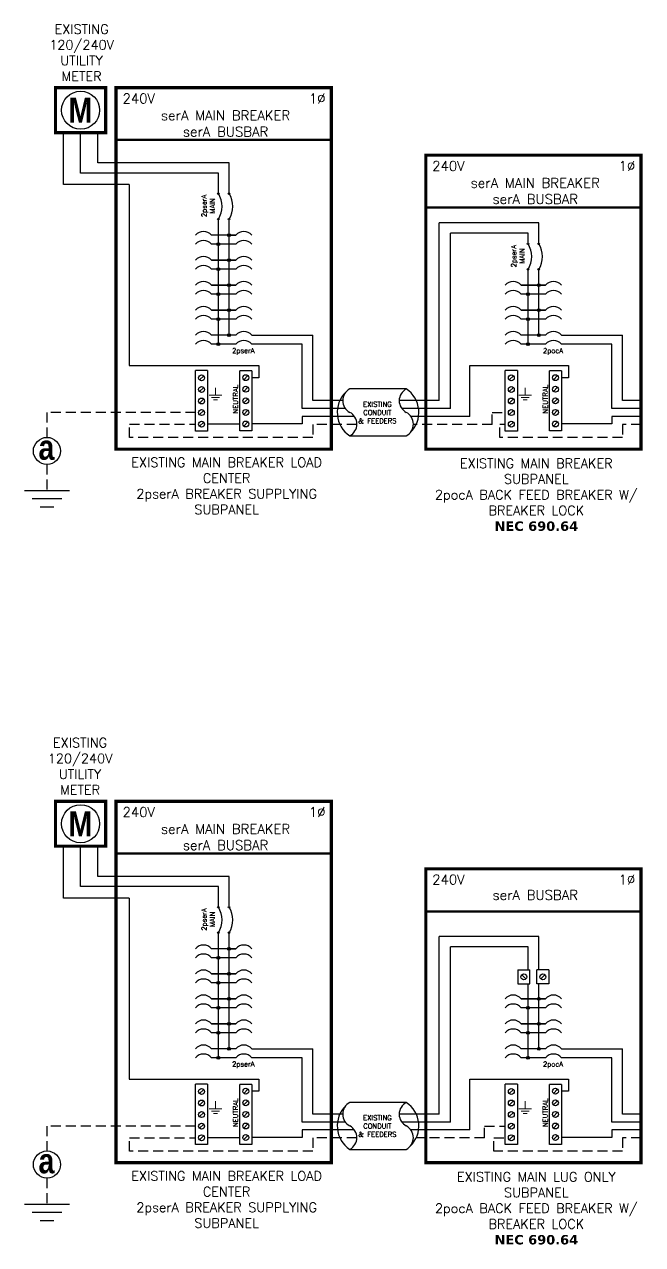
# Model space of a CAD drawing. Header units: feet. Extents: x -10709 to -6641, y 20772 to 21592.
# Drawn here: x -9790 to -9557.6, y 20852.7 to 21311.6 of the extents above; entities that cross this region are included whole.
import ezdxf

# ---------------------------------------------------------------- set-up
doc = ezdxf.new("R2010")
doc.units = ezdxf.units.FT
doc.header["$MEASUREMENT"] = 0
doc.linetypes.add('HIDDEN', pattern=[0.375, 0.25, -0.125])
doc.styles.add('ONE LINE TXT', font='techb___.ttf')
doc.styles.get("Standard").update_dxf_attribs({"font": 'simplex.shx'})

# ---------------------------------------------------------------- blocks, each defined once
blk = doc.blocks.new('mloSubpanel')
at = {"linetype": 'Continuous'}
h = blk.add_hatch(color=1, dxfattribs=at)
h.dxf.hatch_style = 1
edge = h.paths.add_edge_path()
edge.add_arc((-158.89, 86.8), 0.291, 0, 360)
h = blk.add_hatch(color=1, dxfattribs=at)
h.dxf.hatch_style = 1
edge = h.paths.add_edge_path()
edge.add_arc((-154.86, 86.8), 0.291, 0, 360)
h = blk.add_hatch(color=1, dxfattribs=at)
h.dxf.hatch_style = 1
edge = h.paths.add_edge_path()
edge.add_arc((-158.89, 77.16), 0.291, 0, 360)
h = blk.add_hatch(color=1, dxfattribs=at)
h.dxf.hatch_style = 1
edge = h.paths.add_edge_path()
edge.add_arc((-154.86, 77.16), 0.291, 0, 360)
h = blk.add_hatch(color=1, dxfattribs=at)
h.dxf.hatch_style = 1
edge = h.paths.add_edge_path()
edge.add_arc((-154.86, 71.16), 0.528, 0, 360)
h = blk.add_hatch(color=1, dxfattribs=at)
h.dxf.hatch_style = 1
edge = h.paths.add_edge_path()
edge.add_arc((-158.89, 67.78), 0.528, 0, 360)
h = blk.add_hatch(color=1, dxfattribs=at)
h.dxf.hatch_style = 1
edge = h.paths.add_edge_path()
edge.add_arc((-154.86, 61.76), 0.528, 0, 360)
h = blk.add_hatch(color=1, dxfattribs=at)
h.dxf.hatch_style = 1
edge = h.paths.add_edge_path()
edge.add_arc((-158.89, 58.38), 0.528, 0, 360)
h = blk.add_hatch(color=1, dxfattribs=at)
h.dxf.hatch_style = 1
edge = h.paths.add_edge_path()
edge.add_arc((-154.86, 52.36), 0.528, 0, 360)
h = blk.add_hatch(color=1, dxfattribs=at)
h.dxf.hatch_style = 1
edge = h.paths.add_edge_path()
edge.add_arc((-38.44, 52.36), 0.528, 0, 360)
h = blk.add_hatch(color=1, dxfattribs=at)
h.dxf.hatch_style = 1
edge = h.paths.add_edge_path()
edge.add_arc((-158.89, 48.98), 0.528, 0, 360)
h = blk.add_hatch(color=1, dxfattribs=at)
h.dxf.hatch_style = 1
edge = h.paths.add_edge_path()
edge.add_arc((-42.47, 48.98), 0.528, 0, 360)
h = blk.add_hatch(color=1, dxfattribs=at)
h.dxf.hatch_style = 1
edge = h.paths.add_edge_path()
edge.add_arc((-154.86, 42.95), 0.528, 0, 360)
h = blk.add_hatch(color=1, dxfattribs=at)
h.dxf.hatch_style = 1
edge = h.paths.add_edge_path()
edge.add_arc((-38.44, 42.95), 0.528, 0, 360)
h = blk.add_hatch(color=1, dxfattribs=at)
h.dxf.hatch_style = 1
edge = h.paths.add_edge_path()
edge.add_arc((-158.89, 39.58), 0.528, 0, 360)
h = blk.add_hatch(color=1, dxfattribs=at)
h.dxf.hatch_style = 1
edge = h.paths.add_edge_path()
edge.add_arc((-42.47, 39.58), 0.528, 0, 360)
h = blk.add_hatch(color=1, dxfattribs=at)
h.dxf.hatch_style = 1
edge = h.paths.add_edge_path()
edge.add_arc((-154.86, 33.55), 0.528, 0, 360)
h = blk.add_hatch(color=1, dxfattribs=at)
h.dxf.hatch_style = 1
edge = h.paths.add_edge_path()
edge.add_arc((-38.44, 33.55), 0.528, 0, 360)
h = blk.add_hatch(color=1, dxfattribs=at)
h.dxf.hatch_style = 1
edge = h.paths.add_edge_path()
edge.add_arc((-158.89, 30.17), 0.528, 0, 360)
h = blk.add_hatch(color=1, dxfattribs=at)
h.dxf.hatch_style = 1
edge = h.paths.add_edge_path()
edge.add_arc((-42.47, 30.17), 0.528, 0, 360)
at = {"color": 155, "true_color": 0x647190}
for p, q in [((-197.33, 126.59), (-116.42, 126.59)), ((-80.92, 101.21), (0, 101.21))]:
    blk.add_line(p, q, dxfattribs=at)
at = {"color": 253, "linetype": 'Continuous'}
for p, q in [((-217.15, 90.2), (-217.15, 109.7)), ((-192.45, 90.2), (-217.15, 90.2)), ((-192.45, 90.2), (-192.45, 22.16)), ((-192.45, 22.16), (-143.66, 22.16)), ((-143.66, 22.16), (-143.66, 17.57)), ((-64.37, 22.16), (-27.25, 22.16)), ((-64.37, 3), (-64.37, 22.16)), ((-27.25, 22.16), (-27.25, 17.57)), ((-27.25, 22.16), (-27.25, 17.57)), ((-143.66, 17.57), (-146.3, 17.57)), ((-27.25, 17.57), (-29.89, 17.57)), ((-27.25, 17.57), (-29.89, 17.57)), ((-127.43, 0.16), (-146.3, 0.16)), ((-107.73, 3), (-127.43, 3)), ((-127.43, 3), (-127.43, 0.16)), ((-80.92, 3), (-86.49, 3)), ((-64.37, 3), (-80.92, 3)), ((-11.01, 0.16), (-29.89, 0.16)), ((0, 3), (-11.01, 3)), ((-11.01, 3), (-11.01, 0.16))]:
    blk.add_line(p, q, dxfattribs=at)
at = {"color": 10, "linetype": 'Continuous'}
for p, q in [((-210.66, 94.51), (-210.66, 109.7)), ((-158.89, 94.51), (-210.66, 94.51)), ((-158.89, 87.09), (-158.89, 94.51)), ((-158.89, 30.17), (-158.89, 76.87)), ((-42.47, 71.91), (-71.62, 71.91)), ((-71.62, 6), (-71.62, 71.91)), ((-42.47, 63.18), (-42.47, 71.91)), ((-152.3, 67.78), (-161.45, 67.78)), ((-152.3, 58.38), (-161.45, 58.38)), ((-42.47, 30.17), (-42.47, 57.98)), ((-152.3, 48.98), (-161.45, 48.98)), ((-35.88, 48.98), (-45.04, 48.98)), ((-152.3, 39.58), (-161.45, 39.58)), ((-35.88, 39.58), (-45.04, 39.58)), ((-152.3, 30.17), (-161.45, 30.17)), ((-127.4, 30.17), (-146.3, 30.17)), ((-127.4, 6), (-127.4, 30.17)), ((-35.88, 30.17), (-45.04, 30.17)), ((-10.98, 30.17), (-29.89, 30.17)), ((-10.98, 6), (-10.98, 30.17)), ((-111.19, 6), (-127.4, 6)), ((-80.92, 6), (-89.94, 6)), ((-71.62, 6), (-80.92, 6)), ((0, 6), (-10.98, 6))]:
    blk.add_line(p, q, dxfattribs=at)
at = {"color": 7, "linetype": 'Continuous'}
for p, q in [((-204.17, 98.34), (-204.17, 109.7)), ((-154.86, 98.34), (-204.17, 98.34)), ((-154.86, 87.09), (-154.86, 98.34)), ((-154.86, 61.76), (-154.86, 76.87)), ((-38.44, 75.74), (-75.92, 75.74)), ((-38.44, 63.18), (-38.44, 75.74)), ((-152.3, 71.16), (-161.45, 71.16)), ((-154.86, 71.16), (-152.3, 71.16)), ((-161.45, 61.76), (-152.3, 61.76)), ((-152.3, 61.76), (-161.45, 61.76)), ((-154.86, 52.36), (-154.86, 61.76)), ((-38.44, 33.55), (-38.44, 57.98)), ((-161.45, 52.36), (-152.3, 52.36)), ((-152.3, 52.36), (-161.45, 52.36)), ((-154.86, 42.95), (-154.86, 52.36)), ((-45.04, 52.36), (-35.88, 52.36)), ((-35.88, 52.36), (-45.04, 52.36)), ((-161.45, 42.95), (-152.3, 42.95)), ((-152.3, 42.95), (-161.45, 42.95)), ((-154.86, 33.55), (-154.86, 42.95)), ((-45.04, 42.95), (-35.88, 42.95)), ((-35.88, 42.95), (-45.04, 42.95)), ((-152.3, 33.55), (-161.45, 33.55)), ((-123.37, 9), (-123.37, 33.55)), ((-35.88, 33.55), (-45.04, 33.55)), ((-6.96, 9), (-6.96, 33.55)), ((-88.23, 13.33), (-109.47, 13.33)), ((-109.47, -4.29), (-88.23, -4.29))]:
    blk.add_line(p, q, dxfattribs=at)
at = {"lineweight": 50}
for p, q in [((-197.33, 106.95), (-116.42, 106.95)), ((-80.92, 85.16), (0, 85.16))]:
    blk.add_line(p, q, dxfattribs=at)
at = {"color": 7}
for p, q in [((-75.92, 9), (-75.92, 75.74)), ((-146.3, 33.55), (-123.37, 33.55)), ((-29.89, 33.55), (-6.96, 33.55)), ((-112.14, 9), (-123.37, 9)), ((-80.92, 9), (-90.9, 9)), ((-75.92, 9), (-80.92, 9)), ((0, 9), (-6.96, 9))]:
    blk.add_line(p, q, dxfattribs=at)
at = {"color": 1, "linetype": 'Continuous'}
for p, q in [((-46.3, 63.18), (-46.3, 57.98)), ((-46.3, 63.18), (-41.76, 63.18)), ((-41.76, 57.98), (-41.76, 63.18)), ((-39.15, 57.98), (-39.15, 63.18)), ((-34.62, 63.18), (-39.15, 63.18)), ((-34.62, 63.18), (-34.62, 57.98)), ((-46.3, 57.98), (-41.76, 57.98)), ((-34.62, 57.98), (-39.15, 57.98)), ((-167.45, -2.51), (-167.45, 20.23)), ((-162.91, 20.23), (-167.45, 20.23)), ((-162.91, 20.23), (-162.91, -2.51)), ((-150.84, -2.43), (-150.84, 20.16)), ((-146.3, 20.16), (-150.84, 20.16)), ((-146.3, 20.16), (-146.3, -2.43)), ((-51.03, -2.51), (-51.03, 20.23)), ((-46.49, 20.23), (-51.03, 20.23)), ((-46.49, 20.23), (-46.49, -2.51)), ((-34.43, -2.43), (-34.43, 20.16)), ((-29.89, 20.16), (-34.43, 20.16)), ((-29.89, 20.16), (-29.89, -2.43)), ((-162.91, -2.51), (-167.45, -2.51)), ((-146.3, -2.43), (-150.84, -2.43)), ((-46.49, -2.51), (-51.03, -2.51)), ((-29.89, -2.43), (-34.43, -2.43))]:
    blk.add_line(p, q, dxfattribs=at)
at = {"color": 4, "linetype": 'Continuous'}
for p, q in [((-44.82, 61.37), (-43.25, 59.79)), ((-36.1, 61.37), (-37.67, 59.79)), ((-164.39, 18.28), (-165.96, 16.71)), ((-164.39, 13.93), (-165.96, 12.36)), ((-147.79, 18.35), (-149.36, 16.78)), ((-147.79, 14), (-149.36, 12.43)), ((-47.97, 18.28), (-49.55, 16.71)), ((-47.97, 13.93), (-49.55, 12.36)), ((-31.37, 18.35), (-32.94, 16.78)), ((-31.37, 14), (-32.94, 12.43)), ((-164.39, 9.58), (-165.96, 8.01)), ((-147.79, 9.65), (-149.36, 8.08)), ((-47.97, 9.58), (-49.55, 8.01)), ((-31.37, 9.65), (-32.94, 8.08)), ((-164.39, 5.23), (-165.96, 3.66)), ((-147.79, 5.3), (-149.36, 3.73)), ((-47.97, 5.23), (-49.55, 3.66)), ((-31.37, 5.3), (-32.94, 3.73)), ((-164.39, 0.88), (-165.96, -0.69)), ((-147.79, 0.95), (-149.36, -0.62)), ((-47.97, 0.88), (-49.55, -0.69)), ((-31.37, 0.95), (-32.94, -0.62))]:
    blk.add_line(p, q, dxfattribs=at)
at = {"color": 92, "linetype": 'HIDDEN', "ltscale": 15}
for p, q in [((-167.45, 4.44), (-223.31, 4.44)), ((-223.31, 4.44), (-223.31, -4.87)), ((-192.26, -4.96), (-192.26, 0.09)), ((-192.26, 0.09), (-167.45, 0.09)), ((-58.83, 0), (-58.83, 4.44)), ((-58.83, 4.44), (-51.03, 4.44)), ((-55.29, -4.96), (-55.29, 0.09)), ((-55.29, 0.09), (-51.03, 0.09)), ((0, 0), (-6.96, 0)), ((-106.81, 0), (-123.37, 0)), ((-123.37, 0), (-123.37, -4.96)), ((-80.92, 0), (-85.57, 0)), ((-58.83, 0), (-80.92, 0)), ((-6.96, 0), (-6.96, -4.96)), ((-123.37, -4.96), (-192.26, -4.96)), ((-6.96, -4.96), (-55.29, -4.96)), ((-223.31, -15.1), (-223.31, -24.84))]:
    blk.add_line(p, q, dxfattribs=at)
at = {"color": 92, "linetype": 'Continuous', "ltscale": 15}
blk.add_line((-150.84, 0.09), (-162.91, 0.09), dxfattribs=at)
at = {"lineweight": 50, "const_width": 1.19}
for points in [[(-220.09, 109.7), (-220.09, 126.59), (-201.23, 126.59), (-201.23, 109.7)], [(-197.33, -9.3), (-197.33, 126.59), (-116.42, 126.59), (-116.42, -9.3)], [(-80.92, -9.3), (-80.92, 101.21), (0, 101.21), (0, -9.3)]]:
    blk.add_lwpolyline(points, close=True, dxfattribs=at)
at = {"color": 92, "linetype": 'Continuous', "lineweight": 5, "ltscale": 0.05, "flags": 128}
for points in [[(-159.95, 13.81), (-159.95, 10.97)], [(-43.54, 13.81), (-43.54, 10.97)], [(-162.29, 10.97), (-157.61, 10.97)], [(-158.42, 10.1), (-161.48, 10.1)], [(-159.23, 9.23), (-160.67, 9.23)], [(-45.88, 10.97), (-41.2, 10.97)], [(-42.01, 10.1), (-45.07, 10.1)], [(-42.82, 9.23), (-44.25, 9.23)]]:
    blk.add_lwpolyline(points, dxfattribs=at)
at = {"color": 92, "linetype": 'Continuous', "ltscale": 4, "flags": 128}
for points in [[(-231.79, -24.84), (-214.83, -24.84)], [(-217.77, -27.98), (-228.85, -27.98)], [(-220.71, -31.12), (-225.91, -31.12)]]:
    blk.add_lwpolyline(points, dxfattribs=at)
at = {"linetype": 'Continuous'}
blk.add_circle((-210.66, 118.15), 7.15, dxfattribs=at)
at = {"color": 1, "linetype": 'Continuous'}
for centre, radius in [((-158.89, 86.8), 0.291), ((-154.86, 86.8), 0.291), ((-158.89, 77.16), 0.291), ((-154.86, 77.16), 0.291), ((-154.86, 71.16), 0.528), ((-158.89, 67.78), 0.528), ((-154.86, 61.76), 0.528), ((-158.89, 58.38), 0.528), ((-154.86, 52.36), 0.528), ((-38.44, 52.36), 0.528), ((-158.89, 48.98), 0.528), ((-42.47, 48.98), 0.528), ((-154.86, 42.95), 0.528), ((-38.44, 42.95), 0.528), ((-158.89, 39.58), 0.528), ((-42.47, 39.58), 0.528), ((-154.86, 33.55), 0.528), ((-38.44, 33.55), 0.528), ((-158.89, 30.17), 0.528), ((-42.47, 30.17), 0.528)]:
    blk.add_circle(centre, radius, dxfattribs=at)
at = {"color": 4, "linetype": 'Continuous'}
for centre in [(-44.03, 60.58), (-36.89, 60.58), (-165.18, 17.49), (-148.57, 17.57), (-48.76, 17.49), (-32.16, 17.57), (-165.18, 13.14), (-148.57, 13.21), (-48.76, 13.14), (-32.16, 13.21), (-165.18, 8.79), (-148.57, 8.86), (-48.76, 8.79), (-32.16, 8.86), (-165.18, 4.44), (-148.57, 4.51), (-48.76, 4.44), (-32.16, 4.51), (-165.18, 0.09), (-148.57, 0.16), (-48.76, 0.09), (-32.16, 0.16)]:
    blk.add_circle(centre, 1.11, dxfattribs=at)
at = {"color": 7, "linetype": 'Continuous'}
blk.add_circle((-223.31, -9.99), 5.11, dxfattribs=at)
at = {"color": 1, "linetype": 'Continuous'}
for centre, radius, start, end in [((-166.56, 81.98), 9.06, 327.8708, 32.1292), ((-162.53, 81.98), 9.06, 327.8708, 32.1292), ((-164.45, 68.62), 3.93, 40.3392, 139.6608), ((-164.45, 65.24), 3.93, 40.3392, 139.6608), ((-149.3, 68.62), 3.93, 40.3392, 139.6608), ((-149.3, 65.24), 3.93, 40.3392, 139.6608), ((-164.45, 59.21), 3.93, 40.3392, 139.6608), ((-164.45, 55.84), 3.93, 40.3392, 139.6608), ((-149.3, 59.21), 3.93, 40.3392, 139.6608), ((-149.3, 55.84), 3.93, 40.3392, 139.6608), ((-164.45, 49.81), 3.93, 40.3392, 139.6608), ((-149.3, 49.81), 3.93, 40.3392, 139.6608), ((-48.03, 49.81), 3.93, 40.3392, 139.6608), ((-32.88, 49.81), 3.93, 40.3392, 139.6608), ((-164.45, 46.43), 3.93, 40.3392, 139.6608), ((-149.3, 46.43), 3.93, 40.3392, 139.6608), ((-48.03, 46.43), 3.93, 40.3392, 139.6608), ((-32.88, 46.43), 3.93, 40.3392, 139.6608), ((-164.45, 40.41), 3.93, 40.3392, 139.6608), ((-149.3, 40.41), 3.93, 40.3392, 139.6608), ((-48.03, 40.41), 3.93, 40.3392, 139.6608), ((-32.88, 40.41), 3.93, 40.3392, 139.6608), ((-164.45, 37.03), 3.93, 40.3392, 139.6608), ((-149.3, 37.03), 3.93, 40.3392, 139.6608), ((-48.03, 37.03), 3.93, 40.3392, 139.6608), ((-32.88, 37.03), 3.93, 40.3392, 139.6608), ((-164.45, 31.01), 3.93, 40.3392, 139.6608), ((-149.3, 31.01), 3.93, 40.3392, 139.6608), ((-48.03, 31.01), 3.93, 40.3392, 139.6608), ((-32.88, 31.01), 3.93, 40.3392, 139.6608), ((-164.45, 27.63), 3.93, 40.3392, 139.6608), ((-149.3, 27.63), 3.93, 40.3392, 139.6608), ((-48.03, 27.63), 3.93, 40.3392, 139.6608), ((-32.88, 27.63), 3.93, 40.3392, 139.6608)]:
    blk.add_arc(centre, radius, start, end, dxfattribs=at)
at = {"color": 7, "linetype": 'Continuous'}
for centre, start, end in [((-103.62, 4.52), 133.9732, 236.4265), ((-94.08, 4.52), 313.9732, 56.4265)]:
    blk.add_arc(centre, 10.58, start, end, dxfattribs=at)
at = {"linetype": 'Continuous'}
for centre, start, end in [((-107.16, 8.93), 117.6639, 242.3361), ((-85.92, 8.93), 117.6639, 242.3361), ((-111.78, 0.11), 297.6639, 62.3361), ((-90.54, 0.11), 297.6639, 62.3361)]:
    blk.add_arc(centre, 4.98, start, end, dxfattribs=at)
at = {"color": 253, "linetype": 'Continuous', "style": 'ONE LINE TXT'}
blk.add_text('M', height=9.38, dxfattribs=at).set_placement((-215.22, 113.43))
at = {"color": 4, "linetype": 'Continuous'}
for p in [(-151.5, 4.08), (-35.08, 4.08)]:
    blk.add_text('NEUTRAL', height=1.874, rotation=90, dxfattribs=at).set_placement(p)
at = {"color": 1, "attachment_point": 5}
for s, width, gutter_width, heights, insert, char_height in [('EXISTING\\P120/240V UTILITY METER', 0.0523, 7.17, [0], (-210.86, 139.77), 3.5433), ('240V', 0.1481, 0.75, [0], (-188.8, 122.54), 3.658), ('1∅', 0.1481, 0.75, [0], (-121.73, 122.54), 3.658), ('serA MAIN BREAKER\\PserA BUSBAR', 72.4998, 0.75, [0], (-156.17, 113.14), 3.6576), ('240V', 0.1481, 0.75, [0], (-72.39, 97.16), 3.658), ('1∅', 0.1481, 0.75, [0], (-5.31, 97.16), 3.658), ('serA BUSBAR', 72.4998, 0.75, [0], (-39.75, 91.35), 3.6576), ('EXISTING MAIN BREAKER LOAD CENTER\\P2pserA BREAKER SUPPLYING SUBPANEL', 79.2627, 97.94, [154.49], (-155.76, -23.14), 3.5433), ('EXISTING MAIN LUG ONLY SUBPANEL\\P2pocA BACK FEED BREAKER W/ BREAKER LOCK\\P{\\fVerdana|b1|i0|c0|p34;NEC 690.64}', 79.2627, 97.94, [154.49], (-39.35, -26.48), 3.5433)]:
    blk.add_mtext_dynamic_manual_height_columns(s, width=width, gutter_width=gutter_width, heights=heights, dxfattribs=dict(at, insert=insert, char_height=char_height))
at = {"color": 4, "linetype": 'Continuous', "insert": (-162.67, 82.15), "char_height": 1.874, "attachment_point": 5, "rotation": 90}
blk.add_mtext_dynamic_manual_height_columns('2pserA\\PMAIN', width=0.1481, gutter_width=0.75, heights=[0], dxfattribs=at)
at = {"color": 4, "linetype": 'Continuous', "attachment_point": 5}
for s, width, gutter_width, insert, char_height in [('2pserA', 0.1481, 0.75, (-149.49, 27.44), 1.874), ('2pocA', 0.1481, 0.75, (-33.08, 27.44), 1.874), ('EXISTING CONDUIT\\P& FEEDERS', 13.5689, 7.17, (-99.1, 4.46), 1.8743)]:
    blk.add_mtext_dynamic_manual_height_columns(s, width=width, gutter_width=gutter_width, heights=[0], dxfattribs=dict(at, insert=insert, char_height=char_height))
at = {"color": 1, "linetype": 'Continuous', "insert": (-226.5, -3.93), "char_height": 9.3833, "attachment_point": 1, "style": 'ONE LINE TXT'}
blk.add_mtext_dynamic_manual_height_columns('{\\W1;\\C256;a}', width=0.1385, gutter_width=2.13, heights=[0], dxfattribs=at)
blk = doc.blocks.new('mainBreakerSubpanel')
at = {"linetype": 'Continuous'}
h = blk.add_hatch(color=1, dxfattribs=at)
h.dxf.hatch_style = 1
edge = h.paths.add_edge_path()
edge.add_arc((-158.89, 86.8), 0.291, 0, 360)
h = blk.add_hatch(color=1, dxfattribs=at)
h.dxf.hatch_style = 1
edge = h.paths.add_edge_path()
edge.add_arc((-154.86, 86.8), 0.291, 0, 360)
h = blk.add_hatch(color=1, dxfattribs=at)
h.dxf.hatch_style = 1
edge = h.paths.add_edge_path()
edge.add_arc((-158.89, 77.16), 0.291, 0, 360)
h = blk.add_hatch(color=1, dxfattribs=at)
h.dxf.hatch_style = 1
edge = h.paths.add_edge_path()
edge.add_arc((-154.86, 77.16), 0.291, 0, 360)
h = blk.add_hatch(color=1, dxfattribs=at)
h.dxf.hatch_style = 1
edge = h.paths.add_edge_path()
edge.add_arc((-154.86, 71.16), 0.528, 0, 360)
h = blk.add_hatch(color=1, dxfattribs=at)
h.dxf.hatch_style = 1
edge = h.paths.add_edge_path()
edge.add_arc((-158.89, 67.78), 0.528, 0, 360)
h = blk.add_hatch(color=1, dxfattribs=at)
h.dxf.hatch_style = 1
edge = h.paths.add_edge_path()
edge.add_arc((-42.47, 67.91), 0.291, 0, 360)
h = blk.add_hatch(color=1, dxfattribs=at)
h.dxf.hatch_style = 1
edge = h.paths.add_edge_path()
edge.add_arc((-38.44, 67.91), 0.291, 0, 360)
h = blk.add_hatch(color=1, dxfattribs=at)
h.dxf.hatch_style = 1
edge = h.paths.add_edge_path()
edge.add_arc((-154.86, 61.76), 0.528, 0, 360)
h = blk.add_hatch(color=1, dxfattribs=at)
h.dxf.hatch_style = 1
edge = h.paths.add_edge_path()
edge.add_arc((-158.89, 58.38), 0.528, 0, 360)
h = blk.add_hatch(color=1, dxfattribs=at)
h.dxf.hatch_style = 1
edge = h.paths.add_edge_path()
edge.add_arc((-42.47, 58.28), 0.291, 0, 360)
h = blk.add_hatch(color=1, dxfattribs=at)
h.dxf.hatch_style = 1
edge = h.paths.add_edge_path()
edge.add_arc((-38.44, 58.28), 0.291, 0, 360)
h = blk.add_hatch(color=1, dxfattribs=at)
h.dxf.hatch_style = 1
edge = h.paths.add_edge_path()
edge.add_arc((-154.86, 52.36), 0.528, 0, 360)
h = blk.add_hatch(color=1, dxfattribs=at)
h.dxf.hatch_style = 1
edge = h.paths.add_edge_path()
edge.add_arc((-38.44, 52.36), 0.528, 0, 360)
h = blk.add_hatch(color=1, dxfattribs=at)
h.dxf.hatch_style = 1
edge = h.paths.add_edge_path()
edge.add_arc((-158.89, 48.98), 0.528, 0, 360)
h = blk.add_hatch(color=1, dxfattribs=at)
h.dxf.hatch_style = 1
edge = h.paths.add_edge_path()
edge.add_arc((-42.47, 48.98), 0.528, 0, 360)
h = blk.add_hatch(color=1, dxfattribs=at)
h.dxf.hatch_style = 1
edge = h.paths.add_edge_path()
edge.add_arc((-154.86, 42.95), 0.528, 0, 360)
h = blk.add_hatch(color=1, dxfattribs=at)
h.dxf.hatch_style = 1
edge = h.paths.add_edge_path()
edge.add_arc((-38.44, 42.95), 0.528, 0, 360)
h = blk.add_hatch(color=1, dxfattribs=at)
h.dxf.hatch_style = 1
edge = h.paths.add_edge_path()
edge.add_arc((-158.89, 39.58), 0.528, 0, 360)
h = blk.add_hatch(color=1, dxfattribs=at)
h.dxf.hatch_style = 1
edge = h.paths.add_edge_path()
edge.add_arc((-42.47, 39.58), 0.528, 0, 360)
h = blk.add_hatch(color=1, dxfattribs=at)
h.dxf.hatch_style = 1
edge = h.paths.add_edge_path()
edge.add_arc((-154.86, 33.55), 0.528, 0, 360)
h = blk.add_hatch(color=1, dxfattribs=at)
h.dxf.hatch_style = 1
edge = h.paths.add_edge_path()
edge.add_arc((-38.44, 33.55), 0.528, 0, 360)
h = blk.add_hatch(color=1, dxfattribs=at)
h.dxf.hatch_style = 1
edge = h.paths.add_edge_path()
edge.add_arc((-158.89, 30.17), 0.528, 0, 360)
h = blk.add_hatch(color=1, dxfattribs=at)
h.dxf.hatch_style = 1
edge = h.paths.add_edge_path()
edge.add_arc((-42.47, 30.17), 0.528, 0, 360)
at = {"color": 155, "true_color": 0x647190}
for p, q in [((-197.33, 126.59), (-116.42, 126.59)), ((-80.92, 101.21), (0, 101.21))]:
    blk.add_line(p, q, dxfattribs=at)
at = {"color": 253, "linetype": 'Continuous'}
for p, q in [((-217.15, 90.2), (-217.15, 109.7)), ((-192.45, 90.2), (-217.15, 90.2)), ((-192.45, 90.2), (-192.45, 22.16)), ((-192.45, 22.16), (-143.66, 22.16)), ((-143.66, 22.16), (-143.66, 17.57)), ((-64.37, 22.16), (-27.25, 22.16)), ((-64.37, 3), (-64.37, 22.16)), ((-27.25, 22.16), (-27.25, 17.57)), ((-143.66, 17.57), (-146.3, 17.57)), ((-27.25, 17.57), (-29.89, 17.57)), ((-127.43, 0.16), (-146.3, 0.16)), ((-107.73, 3), (-127.43, 3)), ((-127.43, 3), (-127.43, 0.16)), ((-64.37, 3), (-86.49, 3)), ((-11.01, 0.16), (-29.89, 0.16)), ((0, 3), (-11.01, 3)), ((-11.01, 3), (-11.01, 0.16))]:
    blk.add_line(p, q, dxfattribs=at)
at = {"color": 10, "linetype": 'Continuous'}
for p, q in [((-210.66, 94.51), (-210.66, 109.7)), ((-158.89, 94.51), (-210.66, 94.51)), ((-158.89, 87.09), (-158.89, 94.51)), ((-158.89, 30.17), (-158.89, 76.87)), ((-42.47, 71.91), (-71.62, 71.91)), ((-71.62, 6), (-71.62, 71.91)), ((-42.47, 68.2), (-42.47, 71.91)), ((-152.3, 67.78), (-161.45, 67.78)), ((-152.3, 58.38), (-161.45, 58.38)), ((-42.47, 30.17), (-42.47, 57.98)), ((-152.3, 48.98), (-161.45, 48.98)), ((-35.88, 48.98), (-45.04, 48.98)), ((-152.3, 39.58), (-161.45, 39.58)), ((-35.88, 39.58), (-45.04, 39.58)), ((-152.3, 30.17), (-161.45, 30.17)), ((-127.4, 30.17), (-146.3, 30.17)), ((-127.4, 6), (-127.4, 30.17)), ((-35.88, 30.17), (-45.04, 30.17)), ((-10.98, 30.17), (-29.89, 30.17)), ((-10.98, 6), (-10.98, 30.17)), ((-111.19, 6), (-127.4, 6)), ((-71.62, 6), (-89.94, 6)), ((0, 6), (-10.98, 6))]:
    blk.add_line(p, q, dxfattribs=at)
at = {"color": 7, "linetype": 'Continuous'}
for p, q in [((-204.17, 98.34), (-204.17, 109.7)), ((-154.86, 98.34), (-204.17, 98.34)), ((-154.86, 87.09), (-154.86, 98.34)), ((-154.86, 61.76), (-154.86, 76.87)), ((-38.44, 75.74), (-75.92, 75.74)), ((-38.44, 68.2), (-38.44, 75.74)), ((-152.3, 71.16), (-161.45, 71.16)), ((-154.86, 71.16), (-152.3, 71.16)), ((-161.45, 61.76), (-152.3, 61.76)), ((-152.3, 61.76), (-161.45, 61.76)), ((-154.86, 52.36), (-154.86, 61.76)), ((-38.44, 33.55), (-38.44, 57.98)), ((-161.45, 52.36), (-152.3, 52.36)), ((-152.3, 52.36), (-161.45, 52.36)), ((-154.86, 42.95), (-154.86, 52.36)), ((-45.04, 52.36), (-35.88, 52.36)), ((-35.88, 52.36), (-45.04, 52.36)), ((-161.45, 42.95), (-152.3, 42.95)), ((-152.3, 42.95), (-161.45, 42.95)), ((-154.86, 33.55), (-154.86, 42.95)), ((-45.04, 42.95), (-35.88, 42.95)), ((-35.88, 42.95), (-45.04, 42.95)), ((-152.3, 33.55), (-161.45, 33.55)), ((-123.37, 9), (-123.37, 33.55)), ((-35.88, 33.55), (-45.04, 33.55)), ((-6.96, 9), (-6.96, 33.55)), ((-88.23, 13.33), (-109.47, 13.33)), ((-109.47, -4.29), (-88.23, -4.29))]:
    blk.add_line(p, q, dxfattribs=at)
at = {"lineweight": 50}
for p, q in [((-197.33, 106.95), (-116.42, 106.95)), ((-80.92, 81.57), (0, 81.57))]:
    blk.add_line(p, q, dxfattribs=at)
at = {"color": 7}
for p, q in [((-75.92, 9), (-75.92, 75.74)), ((-146.3, 33.55), (-123.37, 33.55)), ((-29.89, 33.55), (-6.96, 33.55)), ((-112.14, 9), (-123.37, 9)), ((-75.92, 9), (-90.9, 9)), ((0, 9), (-6.96, 9))]:
    blk.add_line(p, q, dxfattribs=at)
at = {"color": 1, "linetype": 'Continuous'}
for p, q in [((-167.45, -2.51), (-167.45, 20.23)), ((-162.91, 20.23), (-167.45, 20.23)), ((-162.91, 20.23), (-162.91, -2.51)), ((-150.84, -2.43), (-150.84, 20.16)), ((-146.3, 20.16), (-150.84, 20.16)), ((-146.3, 20.16), (-146.3, -2.43)), ((-51.03, -2.51), (-51.03, 20.23)), ((-46.49, 20.23), (-51.03, 20.23)), ((-46.49, 20.23), (-46.49, -2.51)), ((-34.43, -2.43), (-34.43, 20.16)), ((-29.89, 20.16), (-34.43, 20.16)), ((-29.89, 20.16), (-29.89, -2.43)), ((-162.91, -2.51), (-167.45, -2.51)), ((-146.3, -2.43), (-150.84, -2.43)), ((-46.49, -2.51), (-51.03, -2.51)), ((-29.89, -2.43), (-34.43, -2.43))]:
    blk.add_line(p, q, dxfattribs=at)
at = {"color": 4, "linetype": 'Continuous'}
for p, q in [((-164.39, 18.28), (-165.96, 16.71)), ((-164.39, 13.93), (-165.96, 12.36)), ((-147.79, 18.35), (-149.36, 16.78)), ((-147.79, 14), (-149.36, 12.43)), ((-47.97, 18.28), (-49.55, 16.71)), ((-47.97, 13.93), (-49.55, 12.36)), ((-31.37, 18.35), (-32.94, 16.78)), ((-31.37, 14), (-32.94, 12.43)), ((-164.39, 9.58), (-165.96, 8.01)), ((-147.79, 9.65), (-149.36, 8.08)), ((-47.97, 9.58), (-49.55, 8.01)), ((-31.37, 9.65), (-32.94, 8.08)), ((-164.39, 5.23), (-165.96, 3.66)), ((-147.79, 5.3), (-149.36, 3.73)), ((-47.97, 5.23), (-49.55, 3.66)), ((-31.37, 5.3), (-32.94, 3.73)), ((-164.39, 0.88), (-165.96, -0.69)), ((-147.79, 0.95), (-149.36, -0.62)), ((-47.97, 0.88), (-49.55, -0.69)), ((-31.37, 0.95), (-32.94, -0.62))]:
    blk.add_line(p, q, dxfattribs=at)
at = {"color": 92, "linetype": 'HIDDEN', "ltscale": 15}
for p, q in [((-167.45, 4.44), (-223.31, 4.44)), ((-223.31, 4.44), (-223.31, -4.87)), ((-192.26, -4.96), (-192.26, 0.09)), ((-192.26, 0.09), (-167.45, 0.09)), ((-56, 0), (-85.57, 0)), ((-56, 0), (-56, 4.44)), ((-56, 4.44), (-51.03, 4.44)), ((-53.04, -4.96), (-53.04, 0.09)), ((-53.04, 0.09), (-51.03, 0.09)), ((0, 0), (-6.96, 0)), ((-106.81, 0), (-123.37, 0)), ((-123.37, 0), (-123.37, -4.96)), ((-6.96, 0), (-6.96, -4.96)), ((-123.37, -4.96), (-192.26, -4.96)), ((-6.96, -4.96), (-53.04, -4.96)), ((-223.31, -15.1), (-223.31, -24.84))]:
    blk.add_line(p, q, dxfattribs=at)
at = {"color": 92, "linetype": 'Continuous', "ltscale": 15}
blk.add_line((-150.84, 0.09), (-162.91, 0.09), dxfattribs=at)
at = {"lineweight": 50, "const_width": 1.19}
for points in [[(-220.09, 109.7), (-220.09, 126.59), (-201.23, 126.59), (-201.23, 109.7)], [(-197.33, -9.3), (-197.33, 126.59), (-116.42, 126.59), (-116.42, -9.3)], [(-80.92, -9.3), (-80.92, 101.21), (0, 101.21), (0, -9.3)]]:
    blk.add_lwpolyline(points, close=True, dxfattribs=at)
at = {"color": 92, "linetype": 'Continuous', "lineweight": 5, "ltscale": 0.05, "flags": 128}
for points in [[(-159.95, 13.81), (-159.95, 10.97)], [(-43.54, 13.81), (-43.54, 10.97)], [(-162.29, 10.97), (-157.61, 10.97)], [(-158.42, 10.1), (-161.48, 10.1)], [(-159.23, 9.23), (-160.67, 9.23)], [(-45.88, 10.97), (-41.2, 10.97)], [(-42.01, 10.1), (-45.07, 10.1)], [(-42.82, 9.23), (-44.25, 9.23)]]:
    blk.add_lwpolyline(points, dxfattribs=at)
at = {"color": 92, "linetype": 'Continuous', "ltscale": 4, "flags": 128}
for points in [[(-231.79, -24.84), (-214.83, -24.84)], [(-217.77, -27.98), (-228.85, -27.98)], [(-220.71, -31.12), (-225.91, -31.12)]]:
    blk.add_lwpolyline(points, dxfattribs=at)
at = {"linetype": 'Continuous'}
blk.add_circle((-210.66, 118.15), 7.15, dxfattribs=at)
at = {"color": 1, "linetype": 'Continuous'}
for centre, radius in [((-158.89, 86.8), 0.291), ((-154.86, 86.8), 0.291), ((-158.89, 77.16), 0.291), ((-154.86, 77.16), 0.291), ((-154.86, 71.16), 0.528), ((-158.89, 67.78), 0.528), ((-42.47, 67.91), 0.291), ((-38.44, 67.91), 0.291), ((-154.86, 61.76), 0.528), ((-158.89, 58.38), 0.528), ((-42.47, 58.28), 0.291), ((-38.44, 58.28), 0.291), ((-154.86, 52.36), 0.528), ((-38.44, 52.36), 0.528), ((-158.89, 48.98), 0.528), ((-42.47, 48.98), 0.528), ((-154.86, 42.95), 0.528), ((-38.44, 42.95), 0.528), ((-158.89, 39.58), 0.528), ((-42.47, 39.58), 0.528), ((-154.86, 33.55), 0.528), ((-38.44, 33.55), 0.528), ((-158.89, 30.17), 0.528), ((-42.47, 30.17), 0.528)]:
    blk.add_circle(centre, radius, dxfattribs=at)
at = {"color": 4, "linetype": 'Continuous'}
for centre in [(-165.18, 17.49), (-148.57, 17.57), (-48.76, 17.49), (-32.16, 17.57), (-165.18, 13.14), (-148.57, 13.21), (-48.76, 13.14), (-32.16, 13.21), (-165.18, 8.79), (-148.57, 8.86), (-48.76, 8.79), (-32.16, 8.86), (-165.18, 4.44), (-148.57, 4.51), (-48.76, 4.44), (-32.16, 4.51), (-165.18, 0.09), (-148.57, 0.16), (-48.76, 0.09), (-32.16, 0.16)]:
    blk.add_circle(centre, 1.11, dxfattribs=at)
at = {"color": 7, "linetype": 'Continuous'}
blk.add_circle((-223.31, -9.99), 5.11, dxfattribs=at)
at = {"color": 1, "linetype": 'Continuous'}
for centre, radius, start, end in [((-166.56, 81.98), 9.06, 327.8708, 32.1292), ((-162.53, 81.98), 9.06, 327.8708, 32.1292), ((-164.45, 68.62), 3.93, 40.3392, 139.6608), ((-164.45, 65.24), 3.93, 40.3392, 139.6608), ((-149.3, 68.62), 3.93, 40.3392, 139.6608), ((-149.3, 65.24), 3.93, 40.3392, 139.6608), ((-50.14, 63.09), 9.06, 327.8708, 32.1292), ((-46.11, 63.09), 9.06, 327.8708, 32.1292), ((-164.45, 59.21), 3.93, 40.3392, 139.6608), ((-164.45, 55.84), 3.93, 40.3392, 139.6608), ((-149.3, 59.21), 3.93, 40.3392, 139.6608), ((-149.3, 55.84), 3.93, 40.3392, 139.6608), ((-164.45, 49.81), 3.93, 40.3392, 139.6608), ((-149.3, 49.81), 3.93, 40.3392, 139.6608), ((-48.03, 49.81), 3.93, 40.3392, 139.6608), ((-32.88, 49.81), 3.93, 40.3392, 139.6608), ((-164.45, 46.43), 3.93, 40.3392, 139.6608), ((-149.3, 46.43), 3.93, 40.3392, 139.6608), ((-48.03, 46.43), 3.93, 40.3392, 139.6608), ((-32.88, 46.43), 3.93, 40.3392, 139.6608), ((-164.45, 40.41), 3.93, 40.3392, 139.6608), ((-149.3, 40.41), 3.93, 40.3392, 139.6608), ((-48.03, 40.41), 3.93, 40.3392, 139.6608), ((-32.88, 40.41), 3.93, 40.3392, 139.6608), ((-164.45, 37.03), 3.93, 40.3392, 139.6608), ((-149.3, 37.03), 3.93, 40.3392, 139.6608), ((-48.03, 37.03), 3.93, 40.3392, 139.6608), ((-32.88, 37.03), 3.93, 40.3392, 139.6608), ((-164.45, 31.01), 3.93, 40.3392, 139.6608), ((-149.3, 31.01), 3.93, 40.3392, 139.6608), ((-48.03, 31.01), 3.93, 40.3392, 139.6608), ((-32.88, 31.01), 3.93, 40.3392, 139.6608), ((-164.45, 27.63), 3.93, 40.3392, 139.6608), ((-149.3, 27.63), 3.93, 40.3392, 139.6608), ((-48.03, 27.63), 3.93, 40.3392, 139.6608), ((-32.88, 27.63), 3.93, 40.3392, 139.6608)]:
    blk.add_arc(centre, radius, start, end, dxfattribs=at)
at = {"color": 7, "linetype": 'Continuous'}
for centre, start, end in [((-103.62, 4.52), 133.9732, 236.4265), ((-94.08, 4.52), 313.9732, 56.4265)]:
    blk.add_arc(centre, 10.58, start, end, dxfattribs=at)
at = {"linetype": 'Continuous'}
for centre, start, end in [((-107.16, 8.93), 117.6639, 242.3361), ((-85.92, 8.93), 117.6639, 242.3361), ((-111.78, 0.11), 297.6639, 62.3361), ((-90.54, 0.11), 297.6639, 62.3361)]:
    blk.add_arc(centre, 4.98, start, end, dxfattribs=at)
at = {"color": 253, "linetype": 'Continuous', "style": 'ONE LINE TXT'}
blk.add_text('M', height=9.38, dxfattribs=at).set_placement((-215.22, 113.43))
at = {"color": 4, "linetype": 'Continuous'}
for p in [(-151.5, 4.08), (-35.08, 4.08)]:
    blk.add_text('NEUTRAL', height=1.874, rotation=90, dxfattribs=at).set_placement(p)
at = {"color": 1, "attachment_point": 5}
for s, width, gutter_width, heights, insert, char_height in [('EXISTING\\P120/240V UTILITY METER', 0.0523, 7.17, [0], (-210.3, 139.77), 3.5433), ('240V', 0.1481, 0.75, [0], (-188.8, 122.54), 3.658), ('1∅', 0.1481, 0.75, [0], (-121.73, 122.54), 3.658), ('serA MAIN BREAKER\\PserA BUSBAR', 72.4998, 0.75, [0], (-156.17, 113.14), 3.6576), ('240V', 0.1481, 0.75, [0], (-72.39, 97.16), 3.658), ('1∅', 0.1481, 0.75, [0], (-5.31, 97.16), 3.658), ('serA MAIN BREAKER\\PserA BUSBAR', 72.4998, 0.75, [0], (-39.75, 87.76), 3.6576), ('EXISTING MAIN BREAKER LOAD CENTER\\P2pserA BREAKER SUPPLYING SUBPANEL', 79.2627, 97.94, [154.49], (-155.76, -23.14), 3.5433), ('EXISTING MAIN BREAKER SUBPANEL\\P2pocA BACK FEED BREAKER W/ BREAKER LOCK\\P{\\fVerdana|b1|i0|c0|p34;NEC 690.64}', 79.2627, 97.94, [154.49], (-39.35, -26.48), 3.5433)]:
    blk.add_mtext_dynamic_manual_height_columns(s, width=width, gutter_width=gutter_width, heights=heights, dxfattribs=dict(at, insert=insert, char_height=char_height))
at = {"color": 4, "linetype": 'Continuous', "char_height": 1.874, "attachment_point": 5, "rotation": 90}
for insert in [(-162.67, 82.15), (-46.25, 63.26)]:
    blk.add_mtext_dynamic_manual_height_columns('2pserA\\PMAIN', width=0.1481, gutter_width=0.75, heights=[0], dxfattribs=dict(at, insert=insert))
at = {"color": 4, "linetype": 'Continuous', "attachment_point": 5}
for s, width, gutter_width, insert, char_height in [('2pserA', 0.1481, 0.75, (-149.49, 27.44), 1.874), ('2pocA', 0.1481, 0.75, (-33.08, 27.44), 1.874), ('EXISTING CONDUIT\\P& FEEDERS', 13.5689, 7.17, (-99.1, 4.46), 1.8743)]:
    blk.add_mtext_dynamic_manual_height_columns(s, width=width, gutter_width=gutter_width, heights=[0], dxfattribs=dict(at, insert=insert, char_height=char_height))
at = {"color": 1, "linetype": 'Continuous', "insert": (-226.5, -3.93), "char_height": 9.3833, "attachment_point": 1, "style": 'ONE LINE TXT'}
blk.add_mtext_dynamic_manual_height_columns('{\\W1;\\C256;a}', width=0.1385, gutter_width=2.13, heights=[0], dxfattribs=at)

msp = doc.modelspace()

# ---------------------------------------------------------------- block references
at = {"color": 7}
for name, p in [('mainBreakerSubpanel', (-9558.19, 21161.15)), ('mloSubpanel', (-9558.19, 20892.83))]:
    msp.add_blockref(name, p, dxfattribs=at)

doc.saveas('drawing.dxf')
